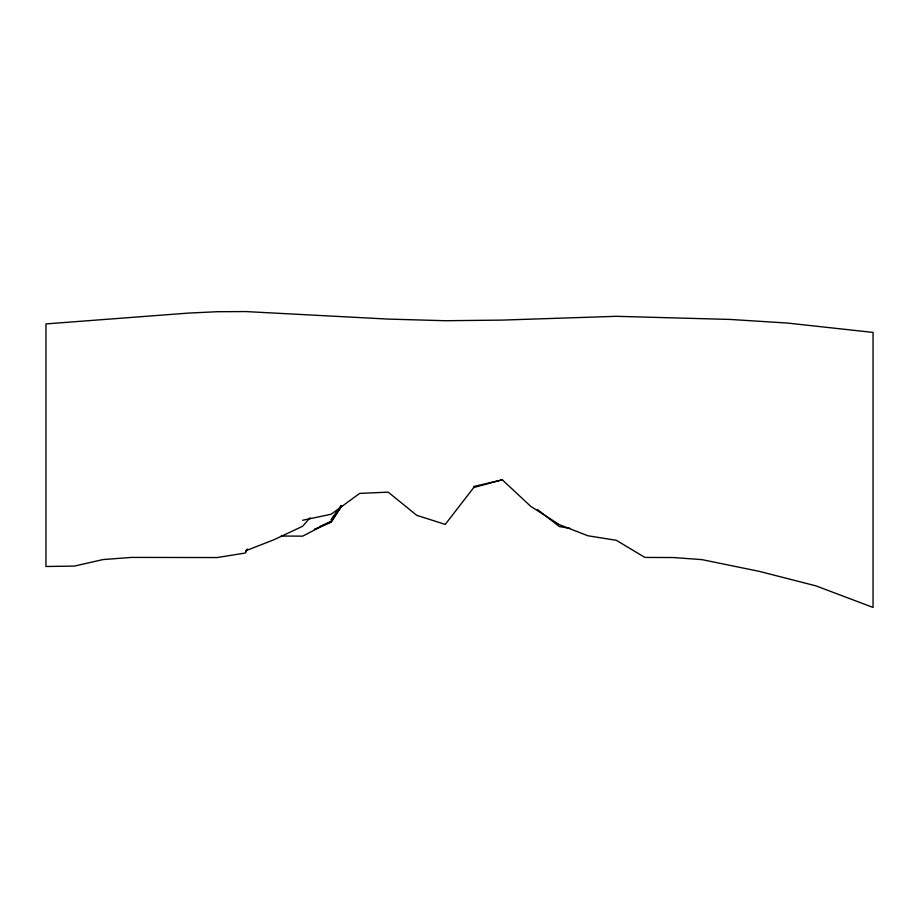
<?xml version="1.0" encoding="UTF-8"?>
<svg xmlns="http://www.w3.org/2000/svg" width="919" height="919" viewBox="0 0 919 919"><rect width="100%" height="100%" fill="white"/><g stroke="black" fill="none" stroke-linecap="round" stroke-linejoin="round"><path stroke-width="1.38" d="M247.245 549.034L245.591 552.974L217.079 557.557L131.509 557.408L102.997 559.568L74.473 566.07L45.95 566.506L45.95 323.913L188.556 313.08L217.079 311.725L245.591 311.564L388.197 319.088L445.244 320.72L502.279 320.099L616.362 316.308L730.444 319.456L787.491 323.063L873.05 332.425L873.05 607.436L816.003 585.885L758.968 571.285L701.921 559.625L673.409 557.546L644.885 557.431L616.362 540.315L587.838 535.754L559.326 524.634L530.803 506.403L502.279 479.81L473.756 486.507M341.948 505.542L331.162 522.302L314.309 529.333M341.179 506.162L331.162 521.418L302.638 536.156L281.248 536.03M341.454 506.047L331.162 521.418L319.49 526.644M340.938 505.691L331.162 519.706L341.523 506.346M310.002 517.788L302.638 526.265L274.115 539.671L245.591 550.826M502.279 479.798L473.756 487.518L445.244 524.404L416.721 515.318L388.197 492.147L359.674 493.411L331.162 514.226L302.638 520.269M570.182 528.425L559.326 526.553L537.385 509.448"/></g></svg>
